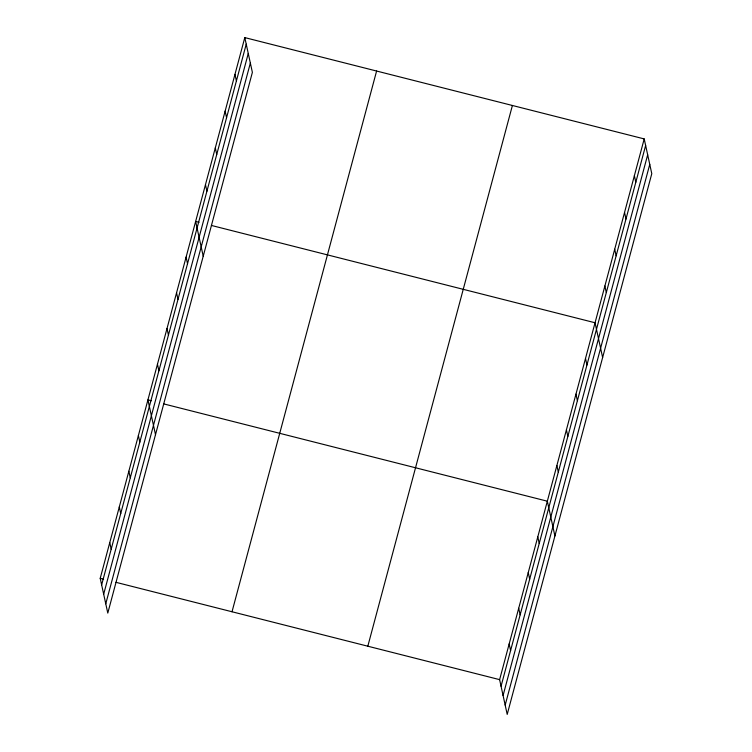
<?xml version="1.0" encoding="UTF-8"?>
<svg xmlns="http://www.w3.org/2000/svg" width="752" height="752" viewBox="0 0 752 752"><rect width="100%" height="100%" fill="white"/><g stroke="black" fill="none" stroke-linecap="round" stroke-linejoin="round"><path stroke-width="1.13" d="M244.795 37.6L252.381 72.361L107.79 613.087L100.213 578.326L244.795 37.6L644.21 138.913L651.787 173.674L507.205 714.4L499.619 679.639L644.21 138.913M101.642 584.896L246.233 44.171M103.673 594.193L248.263 53.467M105.769 603.781L250.35 63.055M232.02 611.761L376.602 71.036M367.822 646.203L512.403 105.477M501.058 686.209L645.639 145.484M503.079 695.506L647.669 154.78M505.175 705.094L649.756 164.368M199.017 222.301L195.642 221.445L203.219 256.206M211.415 225.45L595.048 322.758L602.625 357.52M151.312 400.741L147.928 399.885L155.504 434.647M163.701 403.89L547.334 501.199L554.91 535.96M100.213 578.326L103.597 579.181M115.987 582.33L499.619 679.639M634.378 175.686L635.807 182.247M624.545 212.449L625.974 219.02M614.713 249.222L616.142 255.793M604.881 285.995L606.309 292.556M585.507 358.45L586.936 365.011M575.966 394.133L577.395 400.703M566.416 429.824L567.854 436.395M556.875 465.516L558.313 472.077M537.793 536.89L539.222 543.452M528.252 572.573L529.681 579.143M518.711 608.265L520.14 614.835M509.16 643.956L510.599 650.518M234.962 74.373L236.401 80.934M225.139 111.136L226.568 117.707M215.307 147.909L216.736 154.47M205.475 184.682L206.903 191.243M186.101 257.137L187.53 263.698M176.551 292.819L177.989 299.39M167.01 328.511L168.448 335.082M157.469 364.203L158.898 370.764M138.387 435.577L139.816 442.138M128.846 471.26L130.275 477.83M119.295 506.951L120.734 513.513M109.754 542.634L111.193 549.204"/></g></svg>
